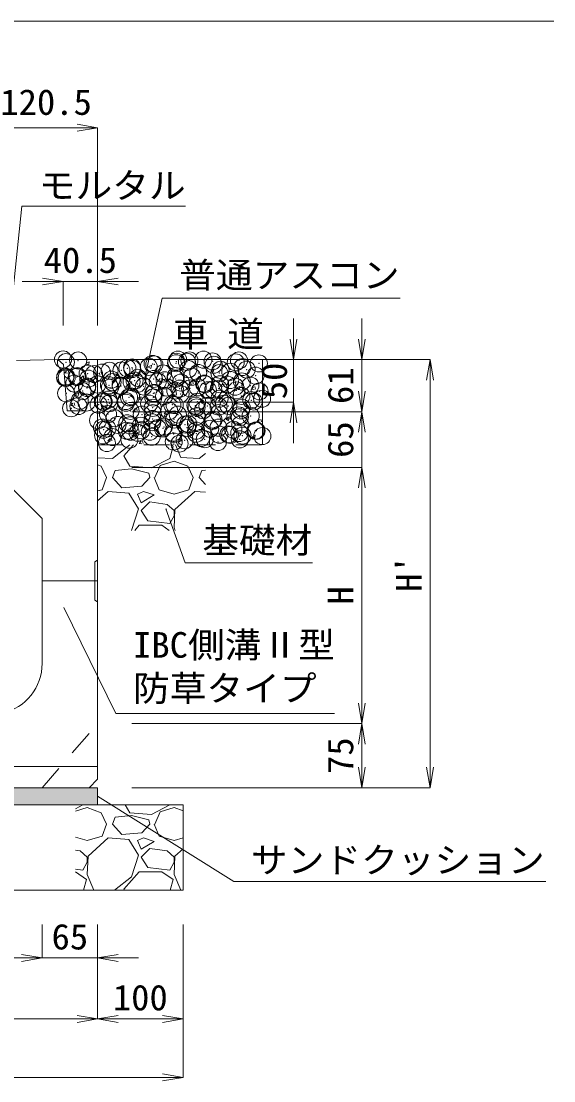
# Model space of a CAD drawing. Units: millimetres at full size. Extents: x 164402 to 209100, y 872507 to 885397.
# Drawn here: x 202459 to 203083, y 875664 to 876905 of the extents above; entities that cross this region are included whole.
import ezdxf
from ezdxf.enums import TextEntityAlignment as Align

# ---------------------------------------------------------------- set-up
doc = ezdxf.new("R2010")
doc.units = ezdxf.units.MM
doc.header["$LTSCALE"] = 40
doc.header["$PDMODE"] = 32
doc.header["$PDSIZE"] = 20
doc.linetypes.add('USER1', pattern=[1.35, 0.75, -0.6])
for name, color, linetype, lineweight in [('0_2', 7, 'Continuous', 13), ('ハッチング', 7, 'Continuous', 5), ('作業エリア', 11, 'Continuous', 13), ('寸法線', 7, 'Continuous', 13), ('本体', 2, 'Continuous', 13), ('補助線', 8, 'Continuous', 13), ('ﾊｯﾁﾝｸﾞ', 7, 'Continuous', 5)]:
    doc.layers.add(name, color=color, linetype=linetype, lineweight=lineweight)
doc.styles.add('ＭＳ 明朝', font='')
doc.styles.get('ＭＳ 明朝').set_extended_font_data('MS Mincho')

# ---------------------------------------------------------------- blocks, each defined once
blk = doc.blocks.new('open_arrow')
at = {"color": 0, "linetype": 'Continuous', "lineweight": -2}
blk.add_lwpolyline([(7.5, 1.25), (0, 0), (7.5, -1.25)], dxfattribs=at)
blk = doc.blocks.new('filled_arrow')
at = {"color": 0, "linetype": 'Continuous', "lineweight": -2}
blk.add_solid([(7.5, 1.25), (0, 0), (7.5, -1.25)], dxfattribs=at)

msp = doc.modelspace()

# ---------------------------------------------------------------- hatches: boundary and pattern name
at = {"layer": 'ハッチング'}
msp.add_hatch(color=8, dxfattribs=at).paths.add_polyline_path([(202118.77, 876007.29), (202118.77, 875987.29), (202548.77, 875987.29), (202548.77, 876007.29)])

# ---------------------------------------------------------------- linework, layer by layer
at = {"layer": '0_2'}
for p, q in [((202502.27, 876508.36), (202508.27, 876508.48)), ((202508.27, 876508.48), (202778.27, 876508.48))]:
    msp.add_line(p, q, dxfattribs=at)
at = {"layer": '0_2', "linetype": 'USER1', "lineweight": 5}
for p, q in [((202548.77, 876458.48), (202741.77, 876458.48)), ((202548.77, 876408.48), (202741.77, 876408.48))]:
    msp.add_line(p, q, dxfattribs=at)
at = {"layer": '0_2', "lineweight": 20}
for p, q in [((202018.77, 875987.29), (202648.77, 875987.29)), ((202648.77, 875887.29), (202648.77, 875987.29)), ((202018.77, 875887.29), (202648.77, 875887.29))]:
    msp.add_line(p, q, dxfattribs=at)
at = {"layer": '0_2'}
msp.add_lwpolyline([(202118.77, 875987.29), (202548.77, 875987.29), (202548.77, 876007.29), (202118.77, 876007.29)], close=True, dxfattribs=at)
at = {"layer": 'ハッチング'}
for p, q in [((202739.54, 876508.48), (202741.77, 876508.13)), ((202510.37, 876492.82), (202512.82, 876495.73)), ((202515.02, 876492.83), (202514.43, 876496.02)), ((202535.41, 876503.79), (202537.94, 876502.09)), ((202535.71, 876504.44), (202539.26, 876505.8)), ((202538.02, 876502.06), (202539.05, 876505.13)), ((202608.42, 876499.72), (202610.95, 876498.02)), ((202608.71, 876500.37), (202612.27, 876501.73)), ((202611.02, 876497.99), (202612.05, 876501.06)), ((202681.43, 876495.66), (202683.95, 876493.95)), ((202681.72, 876496.3), (202685.28, 876497.66)), ((202684.03, 876493.93), (202685.06, 876497)), ((202510.37, 876492.8), (202513.4, 876492.54)), ((202527.72, 876485.11), (202531.68, 876489.23)), ((202528.04, 876484.43), (202532.56, 876483.73)), ((202532.67, 876484.45), (202532.11, 876489.28)), ((202546.8, 876489.61), (202549.84, 876489.35)), ((202546.81, 876489.63), (202549.25, 876492.55)), ((202551.45, 876489.64), (202550.87, 876492.83)), ((202565.74, 876483.34), (202568.26, 876481.64)), ((202566.03, 876483.98), (202569.59, 876485.35)), ((202568.34, 876481.61), (202569.37, 876484.68)), ((202583.24, 876486.44), (202585.69, 876489.36)), ((202583.24, 876486.43), (202586.28, 876486.16)), ((202587.89, 876486.46), (202587.3, 876489.64)), ((202619.68, 876483.25), (202622.13, 876486.17)), ((202619.68, 876483.24), (202622.71, 876482.97)), ((202624.33, 876483.27), (202623.74, 876486.45)), ((202656.12, 876480.06), (202658.57, 876482.98)), ((202660.76, 876480.08), (202660.18, 876483.27)), ((202581.94, 876476.7), (202585.89, 876480.82)), ((202582.26, 876476.02), (202586.78, 876475.32)), ((202586.89, 876476.05), (202586.33, 876480.87)), ((202636.15, 876468.29), (202640.11, 876472.41)), ((202638.74, 876479.27), (202641.27, 876477.57)), ((202639.04, 876479.91), (202642.59, 876481.28)), ((202641.1, 876467.64), (202640.54, 876472.46)), ((202641.34, 876477.54), (202642.37, 876480.61)), ((202656.12, 876480.05), (202659.15, 876479.78)), ((202692.55, 876476.88), (202695, 876479.79)), ((202692.55, 876476.86), (202695.59, 876476.6)), ((202697.2, 876476.89), (202696.61, 876480.08)), ((202711.75, 876475.2), (202714.28, 876473.5)), ((202712.04, 876475.85), (202715.6, 876477.21)), ((202714.35, 876473.47), (202715.38, 876476.54)), ((202728.99, 876473.69), (202731.44, 876476.61)), ((202728.99, 876473.67), (202732.03, 876473.41)), ((202733.64, 876473.71), (202733.05, 876476.89)), ((202523.05, 876466.96), (202525.58, 876465.25)), ((202523.35, 876467.6), (202526.9, 876468.96)), ((202525.66, 876465.23), (202526.69, 876468.29)), ((202596.06, 876462.89), (202598.59, 876461.18)), ((202596.35, 876463.53), (202599.91, 876464.9)), ((202598.66, 876461.16), (202599.69, 876464.23)), ((202636.47, 876467.61), (202640.99, 876466.91)), ((202669.07, 876458.82), (202669.57, 876458.48)), ((202669.36, 876459.46), (202672.91, 876460.83)), ((202669.57, 876458.48), (202671.59, 876457.11)), ((202671.67, 876457.09), (202672.13, 876458.48)), ((202672.13, 876458.48), (202672.7, 876460.16)), ((202690.37, 876459.88), (202694.33, 876464)), ((202690.69, 876459.2), (202695.21, 876458.5)), ((202695.32, 876459.23), (202694.76, 876464.05)), ((202517.42, 876454.6), (202519.87, 876457.52)), ((202517.42, 876454.59), (202520.45, 876454.32)), ((202522.06, 876454.62), (202521.48, 876457.81)), ((202553.38, 876446.5), (202555.9, 876444.8)), ((202553.67, 876447.15), (202557.23, 876448.51)), ((202553.85, 876451.42), (202556.3, 876454.33)), ((202553.85, 876451.4), (202556.89, 876451.14)), ((202555.98, 876444.77), (202557.01, 876447.84)), ((202558.5, 876451.43), (202557.91, 876454.62)), ((202590.29, 876448.23), (202592.74, 876451.15)), ((202590.29, 876448.21), (202593.33, 876447.95)), ((202594.94, 876448.25), (202594.35, 876451.43)), ((202626.73, 876445.04), (202629.18, 876447.96)), ((202631.37, 876445.06), (202630.79, 876448.24)), ((202626.38, 876442.43), (202628.91, 876440.73)), ((202626.67, 876443.08), (202630.23, 876444.44)), ((202626.73, 876445.03), (202629.76, 876444.76)), ((202628.98, 876440.7), (202630.01, 876443.77)), ((202663.16, 876441.85), (202665.61, 876444.77)), ((202663.16, 876441.84), (202666.2, 876441.57)), ((202667.81, 876441.87), (202667.22, 876445.05)), ((202699.39, 876438.37), (202701.92, 876436.66)), ((202699.6, 876438.66), (202702.05, 876441.58)), ((202699.6, 876438.65), (202702.64, 876438.38)), ((202699.68, 876439.01), (202703.24, 876440.37)), ((202701.99, 876436.64), (202703.02, 876439.7)), ((202704.25, 876438.68), (202703.66, 876441.87)), ((202736.04, 876435.48), (202738.49, 876438.4)), ((202736.04, 876435.46), (202739.07, 876435.2)), ((202740.69, 876435.49), (202740.1, 876438.68)), ((202583.7, 876426.05), (202586.23, 876424.34)), ((202583.99, 876426.69), (202587.55, 876428.06)), ((202586.3, 876424.32), (202587.33, 876427.39)), ((202588.67, 876418.8), (202592.63, 876422.93)), ((202593.62, 876418.15), (202593.06, 876422.98)), ((202656.71, 876421.98), (202659.23, 876420.28)), ((202657, 876422.62), (202660.55, 876423.99)), ((202659.31, 876420.25), (202660.34, 876423.32)), ((202560.9, 876413.2), (202563.35, 876416.12)), ((202560.9, 876413.19), (202563.94, 876412.92)), ((202565.55, 876413.22), (202564.96, 876416.41)), ((202566.11, 876392.71), (202586.51, 876408.48)), ((202579.32, 876395.76), (202590.77, 876408.48)), ((202588.99, 876418.13), (202593.51, 876417.42)), ((202597.34, 876410.02), (202599.79, 876412.94)), ((202597.34, 876410), (202600.37, 876409.74)), ((202601.99, 876410.03), (202601.4, 876413.22)), ((202635, 876408.48), (202637.23, 876406.93)), ((202635.16, 876408.48), (202636.23, 876409.75)), ((202638.12, 876408.48), (202637.84, 876410.03)), ((202640.16, 876408.48), (202646.38, 876393.72)), ((202642.89, 876410.39), (202646.85, 876414.52)), ((202643.21, 876409.72), (202647.73, 876409.02)), ((202647.84, 876409.74), (202647.28, 876414.57)), ((202729.71, 876417.91), (202732.24, 876416.21)), ((202730, 876418.56), (202733.56, 876419.92)), ((202732.31, 876416.18), (202733.34, 876419.25)), ((202637.23, 876406.93), (202633.17, 876392.71)), ((202667.71, 876392.71), (202675.22, 876398.51)), ((202548.77, 876393.53), (202566.11, 876392.71)), ((202548.77, 876385.12), (202552.9, 876383.56)), ((202586.43, 876383.56), (202579.32, 876395.76)), ((202633.17, 876392.71), (202611.83, 876381.53)), ((202615.9, 876370.36), (202621.99, 876384.58)), ((202621.99, 876384.58), (202638.25, 876389.66)), ((202638.25, 876389.66), (202654.5, 876383.56)), ((202646.38, 876393.72), (202667.71, 876392.71)), ((202552.9, 876383.56), (202559, 876370.36)), ((202566.11, 876370.36), (202569.16, 876378.48)), ((202588.46, 876380.52), (202569.16, 876378.48)), ((202611.83, 876381.53), (202586.43, 876383.56)), ((202608.78, 876375.44), (202588.46, 876380.52)), ((202609.8, 876370.36), (202608.78, 876375.44)), ((202654.5, 876383.56), (202660.6, 876370.36)), ((202667.71, 876370.36), (202670.76, 876378.48)), ((202675.22, 876378.95), (202670.76, 876378.48)), ((202553.92, 876356.13), (202559, 876370.36)), ((202577.29, 876358.16), (202566.11, 876370.36)), ((202600.66, 876360.2), (202577.29, 876358.16)), ((202609.8, 876370.36), (202600.66, 876360.2)), ((202614.88, 876370.36), (202620.98, 876356.13)), ((202655.52, 876356.13), (202660.6, 876370.36)), ((202675.22, 876362.17), (202667.71, 876370.36)), ((202548.77, 876354.62), (202553.92, 876356.13)), ((202561.03, 876354.1), (202548.77, 876342.9)), ((202585.42, 876352.07), (202561.03, 876354.1)), ((202596.59, 876333.78), (202585.42, 876352.07)), ((202602.69, 876354.1), (202595.58, 876351.05)), ((202595.58, 876351.05), (202599.64, 876340.89)), ((202599.64, 876340.89), (202614.88, 876350.04)), ((202614.88, 876350.04), (202602.69, 876354.1)), ((202620.98, 876356.13), (202638.25, 876351.05)), ((202638.25, 876351.05), (202655.52, 876356.13)), ((202662.63, 876354.1), (202639.26, 876332.76)), ((202675.22, 876353.05), (202662.63, 876354.1)), ((202609.8, 876341.91), (202599.64, 876331.75)), ((202630.12, 876338.86), (202609.8, 876341.91)), ((202638.25, 876331.75), (202630.12, 876338.86)), ((202588.49, 876308.47), (202596.59, 876333.78)), ((202599.64, 876331.75), (202607.77, 876319.56)), ((202633.17, 876316.51), (202638.25, 876325.65)), ((202639.26, 876332.76), (202638.25, 876311.43)), ((202638.25, 876325.65), (202638.25, 876331.75)), ((202592.2, 876308.47), (202597.61, 876314.48)), ((202597.61, 876314.48), (202624.02, 876314.48)), ((202607.77, 876319.56), (202633.17, 876316.51)), ((202624.02, 876314.48), (202632.71, 876308.47)), ((202638.25, 876311.43), (202639.49, 876308.47))]:
    msp.add_line(p, q, dxfattribs=at)
for p in [(202511.63, 876505.38), (202525.98, 876507.32), (202583.64, 876498.22), (202589.14, 876499.1), (202608.61, 876499.92), (202613.27, 876503.31), (202615.22, 876502.68), (202640.69, 876504.15), (202640.88, 876505.93), (202642.89, 876508.4), (202653.41, 876505.82), (202656.25, 876507.42), (202672.65, 876508.36), (202683.37, 876506.28), (202684.69, 876502.33), (202710.49, 876505.13), (202714.32, 876507.41), (202718.39, 876499.66), (202737.61, 876503.98), (202510.77, 876487.19), (202511.01, 876488.47), (202512.61, 876487.29), (202524.39, 876488.05), (202525.33, 876488.96), (202537.09, 876492.04), (202537.89, 876486.05), (202544.57, 876491.49), (202554.02, 876493.14), (202562.75, 876495.3), (202576.65, 876495.72), (202589.37, 876497.39), (202595.81, 876487.07), (202614.6, 876485.77), (202625.44, 876492.16), (202640.05, 876485.79), (202640.26, 876489.02), (202655.07, 876497.24), (202659.29, 876488.32), (202666.64, 876492.83), (202691.37, 876492.54), (202692.73, 876496.41), (202704.09, 876494.22), (202723.33, 876496.75), (202733.72, 876489.63), (202521.48, 876480.37), (202536.47, 876475.13), (202536.56, 876476.9), (202548.6, 876479.22), (202562.13, 876478.38), (202563.29, 876475.68), (202565, 876484.9), (202566.19, 876481.99), (202575.72, 876478.08), (202576.01, 876477.36), (202588.52, 876482.19), (202592.12, 876483.75), (202595.25, 876479.89), (202602.83, 876476.93), (202619.24, 876482.61), (202627.33, 876484.11), (202629.95, 876475.78), (202644.84, 876474.38), (202646.36, 876481.46), (202657.07, 876474.64), (202666.03, 876475.92), (202673.48, 876480.32), (202674.47, 876479.46), (202684.19, 876473.49), (202690.72, 876474.18), (202692.11, 876479.5), (202700.6, 876479.17), (202704.09, 876484.55), (202709.96, 876476.71), (202717.77, 876482.75), (202727.71, 876478.03), (202511.97, 876468.92), (202531.21, 876471.46), (202561.52, 876461.47), (202585.59, 876464.21), (202587.9, 876465.28), (202613.97, 876464.08), (202613.98, 876468.86), (202615.21, 876469.29), (202626.68, 876465.75), (202639.64, 876472.11), (202645.92, 876468.28), (202678, 876472.51), (202691.49, 876462.59), (202711.31, 876472.35), (202717.15, 876465.84), (202728.68, 876460.9), (202738.42, 876471.2), (202741.4, 876462.58), (202517.84, 876451.42), (202526.34, 876454.04), (202527.78, 876460.22), (202535.86, 876458.22), (202549.93, 876455.64), (202554.9, 876459.08), (202555.96, 876459.12), (202562.64, 876457.32), (202581.88, 876459.85), (202582.02, 876457.93), (202587.28, 876448.37), (202609.13, 876456.79), (202613.37, 876451.95), (202632.56, 876448.25), (202636.25, 876455.64), (202639.02, 876455.2), (202663.37, 876454.49), (202664.64, 876452.47), (202665.41, 876459.01), (202672.37, 876449.15), (202677.36, 876454.14), (202690.49, 876453.35), (202696.6, 876456.68), (202701.99, 876454.24), (202716.53, 876448.93), (202717.61, 876452.2), (202731.62, 876459.32), (202549.28, 876437.28), (202560.9, 876444.56), (202568.52, 876439.82), (202600.6, 876444.04), (202613.12, 876438.98), (202613.32, 876445.71), (202638.41, 876438.29), (202642.74, 876444.07), (202664.79, 876442.1), (202683.23, 876436.64), (202684.54, 876438), (202690.87, 876445.67), (202714.17, 876443.08), (202715.32, 876440.87), (202728.03, 876442.54), (202553.87, 876428.81), (202555.72, 876426.3), (202560.28, 876427.65), (202572.12, 876431.97), (202582.84, 876425.15), (202583.49, 876433.9), (202586.66, 876431.46), (202587.24, 876424), (202599.24, 876430.83), (202599.95, 876425.68), (202609.95, 876424), (202612.75, 876435.04), (202619.19, 876428.21), (202625.29, 876427.83), (202626.36, 876429.68), (202651.28, 876432.43), (202653.48, 876428.54), (202654.92, 876432.91), (202663.99, 876434.11), (202664.17, 876425.19), (202680.6, 876427.39), (202690.26, 876428.76), (202707.71, 876426.24), (202715.92, 876432.02), (202733.57, 876425.31), (202733.91, 876425.04), (202734.83, 876425.1), (202555.15, 876419.78), (202566.04, 876417.66), (202586.05, 876414.55), (202595.66, 876422.74), (202612.13, 876418.13), (202637.07, 876422.86), (202637.79, 876421.38), (202637.91, 876412.4), (202650.63, 876414.07), (202664.19, 876421.71), (202669.87, 876416.61), (202674.32, 876415.14), (202689.64, 876411.85), (202691.31, 876420.57), (202701.95, 876420.83), (202703.94, 876420.22), (202714.67, 876422.5), (202715.3, 876415.1), (202718.43, 876419.42), (202741.68, 876418.91), (202559.66, 876410.74), (202644.69, 876410.05)]:
    msp.add_point(p, dxfattribs=at)
at = {"layer": '作業エリア'}
msp.add_point((202508.27, 876508.48), dxfattribs=at)
at = {"layer": '寸法線'}
for p, q in [((202428.11, 876779.86), (202548.77, 876779.86)), ((202548.77, 876548.48), (202548.77, 876779.86)), ((202460.27, 876599.85), (202596.77, 876599.85)), ((202508.27, 876548.48), (202508.27, 876599.85)), ((202548.77, 876548.48), (202548.77, 876599.85)), ((202778.1, 876410.48), (202778.1, 876556.48)), ((202858.1, 876399.29), (202858.1, 876556.48)), ((202548.27, 876508.48), (202938.1, 876508.48)), ((202548.27, 876508.48), (202858.1, 876508.48)), ((202548.27, 876508.48), (202778.1, 876508.48)), ((202938.1, 876007.29), (202938.1, 876508.48)), ((202858.1, 876495.29), (202858.1, 876334.29)), ((202588.77, 876458.48), (202778.1, 876458.48)), ((202588.77, 876447.29), (202858.1, 876447.29)), ((202588.77, 876447.29), (202858.1, 876447.29)), ((202588.77, 876382.29), (202858.1, 876382.29)), ((202588.77, 876382.29), (202858.1, 876382.29)), ((202858.1, 876082.29), (202858.1, 876382.29)), ((202588.77, 876082.29), (202858.1, 876082.29)), ((202588.77, 876082.29), (202858.1, 876082.29)), ((202858.1, 876007.29), (202858.1, 876082.29)), ((202588.77, 876007.29), (202938.1, 876007.29)), ((202588.77, 876007.29), (202858.1, 876007.29)), ((202483.77, 875847.29), (202483.77, 875807.96)), ((202483.77, 875847.29), (202483.77, 875807.96)), ((202548.77, 875847.29), (202548.77, 875807.96)), ((202548.77, 875847.29), (202548.77, 875736.65)), ((202548.77, 875847.29), (202548.77, 875736.65)), ((202648.77, 875847.29), (202648.77, 875736.65)), ((202648.77, 875847.29), (202648.77, 875668.21)), ((202183.77, 875807.96), (202483.77, 875807.96)), ((202435.77, 875807.96), (202596.77, 875807.96)), ((202118.77, 875736.65), (202548.77, 875736.65)), ((202548.77, 875736.65), (202648.77, 875736.65)), ((202018.77, 875668.21), (202648.77, 875668.21))]:
    msp.add_line(p, q, dxfattribs=at)
at = {"layer": '寸法線', "lineweight": 9}
for points in [[(202396.15, 876524.86), (202396.15, 876904.51), (203083.01, 876904.51)], [(202509.04, 876218.38), (202570.25, 876094.23), (202826.13, 876094.23)]]:
    msp.add_lwpolyline(points, dxfattribs=at)
at = {"layer": '寸法線'}
for points in [[(202441.27, 876507.29), (202459.91, 876687.89), (202651.51, 876687.89)], [(202603.81, 876484.97), (202624.34, 876580.48), (202903.03, 876580.48)], [(202628.69, 876333.73), (202651.23, 876270.57), (202800.49, 876270.57)], [(202548.77, 875997.29), (202708.36, 875897.58), (203073.61, 875897.58)]]:
    msp.add_lwpolyline(points, dxfattribs=at)
at = {"layer": '本体'}
for p, q in [((202502.27, 876508.36), (202453.96, 876507.39)), ((202502.27, 876508.36), (202508.77, 876502.5)), ((202508.77, 876502.5), (202513.27, 876448.48)), ((202533.77, 876448.48), (202538.77, 876458.48)), ((202538.77, 876458.48), (202548.77, 876458.48)), ((202548.77, 876017.29), (202548.77, 876458.48)), ((202513.27, 876448.48), (202533.77, 876448.48)), ((202423.77, 876382.29), (202483.77, 876322.29)), ((202483.77, 876152.81), (202483.77, 876322.29)), ((202538.77, 876007.29), (202548.77, 876017.29)), ((202128.77, 876007.29), (202538.77, 876007.29))]:
    msp.add_line(p, q, dxfattribs=at)
at = {"layer": '本体', "lineweight": 9}
for p, q in [((202548.77, 876273.79), (202545.57, 876271.79)), ((202545.57, 876271.79), (202545.57, 876226.79)), ((202545.57, 876226.79), (202548.77, 876224.79)), ((202118.77, 876032.29), (202548.77, 876032.29))]:
    msp.add_line(p, q, dxfattribs=at)
at = {"layer": '本体', "linetype": 'USER1', "lineweight": 9}
msp.add_line((202483.77, 876007.29), (202548.77, 876082.29), dxfattribs=at)
at = {"layer": '本体'}
msp.add_arc((202423.77, 876152.81), 60, 283.34236, 0, dxfattribs=at)
at = {"layer": '補助線'}
for p, q in [((202548.77, 876458.48), (202548.77, 876508.48)), ((202741.77, 876408.48), (202741.77, 876508.48)), ((202548.77, 876249.29), (202483.77, 876249.29))]:
    msp.add_line(p, q, dxfattribs=at)
at = {"layer": 'ﾊｯﾁﾝｸﾞ'}
for p, q in [((202531.57, 875987.12), (202522.77, 875982.51)), ((202531.61, 875987.29), (202531.57, 875987.12)), ((202562.59, 875987.29), (202566.11, 875987.12)), ((202566.11, 875987.12), (202566.33, 875987.29)), ((202586.43, 875977.97), (202581, 875987.29)), ((202633.17, 875987.12), (202611.83, 875975.94)), ((202633.21, 875987.29), (202633.17, 875987.12)), ((202522.77, 875979.73), (202536.65, 875984.07)), ((202536.65, 875984.07), (202552.9, 875977.97)), ((202552.9, 875977.97), (202559, 875964.77)), ((202588.46, 875974.93), (202569.16, 875972.89)), ((202611.83, 875975.94), (202586.43, 875977.97)), ((202608.78, 875969.85), (202588.46, 875974.93)), ((202615.89, 875964.77), (202621.99, 875978.99)), ((202621.99, 875978.99), (202638.25, 875984.07)), ((202638.25, 875984.07), (202648.77, 875980.12)), ((202553.92, 875950.54), (202559, 875964.77)), ((202566.11, 875964.77), (202569.16, 875972.89)), ((202577.29, 875952.57), (202566.11, 875964.77)), ((202609.8, 875964.77), (202600.65, 875954.61)), ((202609.8, 875964.77), (202608.78, 875969.85)), ((202614.88, 875964.77), (202620.97, 875950.54)), ((202522.77, 875949.54), (202536.65, 875945.46)), ((202536.65, 875945.46), (202553.92, 875950.54)), ((202600.65, 875954.61), (202577.29, 875952.57)), ((202620.97, 875950.54), (202638.25, 875945.46)), ((202561.03, 875948.51), (202537.66, 875927.17)), ((202585.41, 875946.48), (202561.03, 875948.51)), ((202596.59, 875928.19), (202585.41, 875946.48)), ((202602.69, 875948.51), (202595.57, 875945.46)), ((202595.57, 875945.46), (202599.64, 875935.3)), ((202599.64, 875935.3), (202614.88, 875944.45)), ((202614.88, 875944.45), (202602.69, 875948.51)), ((202638.25, 875945.46), (202648.77, 875948.56)), ((202528.52, 875933.27), (202522.77, 875934.13)), ((202536.65, 875926.16), (202528.52, 875933.27)), ((202537.66, 875927.17), (202536.65, 875905.84)), ((202536.65, 875920.06), (202536.65, 875926.16)), ((202588.46, 875902.79), (202596.59, 875928.19)), ((202609.8, 875936.32), (202599.64, 875926.16)), ((202599.64, 875926.16), (202607.77, 875913.97)), ((202630.12, 875933.27), (202609.8, 875936.32)), ((202638.25, 875926.16), (202630.12, 875933.27)), ((202639.26, 875927.17), (202638.25, 875905.84)), ((202638.25, 875920.06), (202638.25, 875926.16)), ((202648.77, 875935.85), (202639.26, 875927.17)), ((202531.57, 875910.92), (202536.65, 875920.06)), ((202607.77, 875913.97), (202633.17, 875910.92)), ((202633.17, 875910.92), (202638.25, 875920.06)), ((202522.77, 875911.97), (202531.57, 875910.92)), ((202522.77, 875908.65), (202535.63, 875899.74)), ((202536.65, 875905.84), (202544.46, 875887.29)), ((202568.4, 875887.29), (202588.46, 875902.79)), ((202579.32, 875888.57), (202597.61, 875908.89)), ((202597.61, 875908.89), (202624.02, 875908.89)), ((202624.02, 875908.89), (202637.23, 875899.74)), ((202638.25, 875905.84), (202646.06, 875887.29)), ((202535.63, 875899.74), (202532.07, 875887.29)), ((202580.07, 875887.29), (202579.32, 875888.57)), ((202637.23, 875899.74), (202633.67, 875887.29))]:
    msp.add_line(p, q, dxfattribs=at)

# ---------------------------------------------------------------- block references
at = {"layer": '寸法線'}
for p, xscale, yscale, rotation in [((202548.77, 876779.86), 3.2, 3.2, 180), ((202508.27, 876599.85), 3.2, 3.2, 180), ((202778.1, 876508.48), 3.2, 3.2, 90), ((202858.1, 876508.48), 3.2, 3.2, 90), ((202938.1, 876508.48), 3.2, 3.2, 270), ((202603.81, 876484.97), 0.16, 0.16, 77.9), ((202858.1, 876447.29), 3.2, 3.2, 90), ((202778.1, 876458.48), 3.2, 3.2, 270), ((202858.1, 876447.29), 3.2, 3.2, 270), ((202858.1, 876382.29), 3.2, 3.2, 270), ((202858.1, 876382.29), 3.2, 3.2, 270), ((202628.69, 876333.73), 0.16, 0.16, 289.6), ((202858.1, 876082.29), 3.2, 3.2, 90), ((202858.1, 876082.29), 3.2, 3.2, 270), ((202858.1, 876007.29), 3.2, 3.2, 90), ((202938.1, 876007.29), 3.2, 3.2, 90), ((202548.77, 875997.29), 0.16, 0.16, 328), ((202483.77, 875807.96), 3.2, 3.2, 180), ((202483.77, 875807.96), 3.2, 3.2, 180), ((202548.77, 875736.65), 3.2, 3.2, 180), ((202648.77, 875736.65), 3.2, 3.2, 180), ((202648.77, 875668.21), 3.2, 3.2, 180)]:
    msp.add_blockref('open_arrow', p, dxfattribs=dict(at, xscale=xscale, yscale=yscale, rotation=rotation))
at = {"layer": '寸法線', "xscale": 3.2, "yscale": 3.2}
for p in [(202548.77, 876599.85), (202548.77, 875807.96), (202548.77, 875736.65)]:
    msp.add_blockref('open_arrow', p, dxfattribs=at)
at = {"layer": '寸法線', "lineweight": 9, "xscale": 0.133, "yscale": 0.133, "rotation": 296.2}
msp.add_blockref('filled_arrow', (202509.04, 876218.38), dxfattribs=at)

# ---------------------------------------------------------------- texts
at = {"layer": '0_2', "style": 'ＭＳ 明朝', "width": 1.05}
msp.add_text('車 道', height=30.02, dxfattribs=at).set_placement((202636.09, 876514.39), align=Align.BOTTOM_LEFT)
at = {"layer": '寸法線', "style": 'ＭＳ 明朝', "width": 1.05}
for s, p in [('120.5', (202488.44, 876809.86)), ('40.5', (202528.52, 876624.85)), ('65', (202516.27, 875832.96)), ('100', (202598.77, 875761.65))]:
    msp.add_text(s, height=30.02, dxfattribs=at).set_placement(p, align=Align.MIDDLE_CENTER)
for s, p in [('モルタル', (202479.91, 876727.15)), ('普通アスコン', (202644.34, 876622.31)), ('基礎材', (202671.23, 876312.05)), ('サンドクッション', (202728.36, 875937.69))]:
    msp.add_text(s, height=30.02, dxfattribs=at).set_placement(p, align=Align.TOP_LEFT)
for s, p in [('50', (202755.47, 876483.48)), ('61', (202833.1, 876477.88)), ('65', (202833.1, 876414.79)), ("H'", (202913.1, 876257.88)), ('H', (202833.1, 876232.29)), ('75', (202833.1, 876044.79))]:
    msp.add_text(s, height=30.02, rotation=90, dxfattribs=at).set_placement(p, align=Align.MIDDLE_CENTER)
for s, p in [('IBC側溝Ⅱ型', (202590.25, 876150.42)), ('防草タイプ', (202590.25, 876099.57))]:
    msp.add_text(s, height=30.02, dxfattribs=at).set_placement(p, align=Align.BOTTOM_LEFT)

doc.saveas('drawing.dxf')
